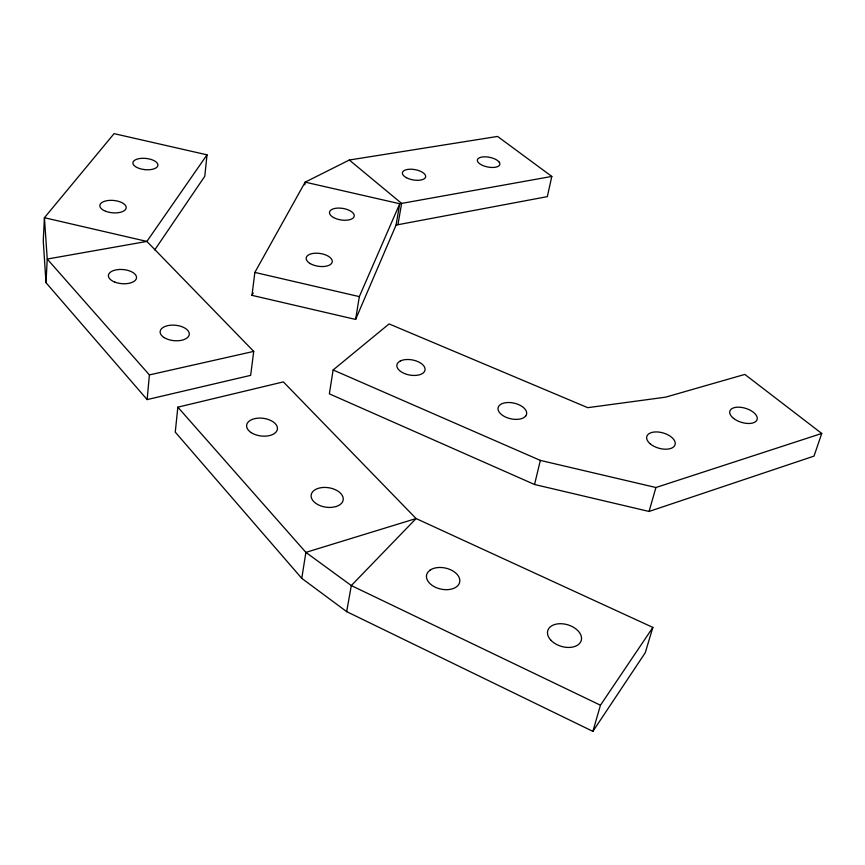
<?xml version="1.0" encoding="UTF-8"?>
<svg xmlns="http://www.w3.org/2000/svg" width="865" height="865" viewBox="0 0 865 865"><rect width="100%" height="100%" fill="white"/><g stroke="black" fill="none" stroke-linecap="round" stroke-linejoin="round"><path stroke-width="1.3" d="M45.996 282.693L43.25 240.794L44.429 217.721L146.888 241.422L253.726 351.395L250.645 375.356L147.126 399.598L45.996 282.693L47.24 259.057L44.429 217.721L114.083 133.643L207.016 154.835L204.789 176.255L154.759 249.888M147.126 399.598L149.396 374.913L47.24 259.057L146.888 241.422L207.016 154.835M177.844 407.166L175.26 432.122L301.766 578.35L346.681 611.641L592.893 731.357L645.247 652.751L652.87 627.417L416.087 518.546L283.363 381.897L177.844 407.166L305.886 552.378L351.309 585.562L600.451 705.213L592.893 731.357M251.985 295.354L254.861 272.421L305.15 182.147L349.309 160.025L497.591 136.432L551.805 176.428L547.329 196.636L396.073 225.062L355.612 319.434L251.985 295.354L253.272 292.997M304.783 184.818L305.15 182.147L399.738 203.751L551.805 176.428M333.122 369.971L329.36 393.845L534.548 484.497L649.053 511.453L814.008 456.114L821.75 433.462L744.83 374.415L665.574 397.165L587.735 407.675L389.088 323.921L333.122 369.971L540.344 460.407L655.919 487.514L821.75 433.462M301.766 578.35L305.886 552.378L416.087 518.546L351.309 585.562L346.681 611.641M355.612 319.434L359.332 296.619L399.738 203.751L396.073 225.062M397.943 224.705L401.62 203.416L349.309 160.025M534.548 484.497L540.344 460.407M649.053 511.453L655.919 487.514M600.451 705.213L652.87 627.417M149.396 374.913L253.726 351.395M254.861 272.421L359.332 296.619M430.089 570.111L427.84 572.252A16.932 10.769 12.3 0 0 443.572 589.541A16.932 10.769 12.3 0 0 458.093 575.625A16.932 10.769 12.3 0 0 430.089 570.111M525.628 416.119L523.758 417.676A14.608 8.001 12.8 0 1 499.635 412.735A14.608 8.001 12.8 0 1 511.68 402.712A14.608 8.001 12.8 0 1 525.628 416.119M400.29 360.997L398.257 362.424A14.294 7.677 10.5 0 0 410.724 375.215A14.294 7.677 10.5 0 0 423.85 365.982A14.294 7.677 10.5 0 0 400.29 360.997M336.02 506.555L332.225 507.322A16.197 9.818 8.8 0 1 311.216 494.737A16.197 9.818 8.8 0 1 335.642 489.85A16.197 9.818 8.8 0 1 336.02 506.555M144.25 169.572L141.049 168.967A12.553 5.633 5.9 0 1 133.232 161.755A12.553 5.633 5.9 0 1 146.618 158.5L149.775 159.084A12.553 5.633 5.9 0 1 157.603 166.296A12.553 5.633 5.9 0 1 144.25 169.572M498.975 161.852L497.483 160.49A11.45 4.92 11.3 0 0 478.55 158.263A11.45 4.92 11.3 0 0 488.228 167.086A11.45 4.92 11.3 0 0 498.975 161.852M333.522 217.515A12.521 5.85 9 0 0 353.98 216.91A12.521 5.85 9 0 0 338.053 208.087A12.521 5.85 9 0 0 333.522 217.515M406.507 177.736A11.807 5.233 10.2 0 0 425.504 177.336A11.807 5.233 10.2 0 0 410.064 169.216A11.807 5.233 10.2 0 0 406.507 177.736M310.34 263.641A13.18 6.466 8.6 0 0 331.965 262.776A13.18 6.466 8.6 0 0 315.347 253.207A13.18 6.466 8.6 0 0 310.34 263.641M114.764 282.066A14.11 7.082 4.8 0 0 136.519 277.881A14.11 7.082 4.8 0 0 116.126 269.869A14.11 7.082 4.8 0 0 114.764 282.066M105.746 211.309A13.235 6.206 5.1 0 0 126.193 207.914A13.235 6.206 5.1 0 0 107.13 200.648A13.235 6.206 5.1 0 0 105.746 211.309M164.09 337.545A14.629 7.742 5.5 0 0 188.667 336.171A14.629 7.742 5.5 0 0 171.367 325.164A14.629 7.742 5.5 0 0 164.09 337.545M550.778 640.111A17.451 11.256 16.5 0 0 580.112 642.803A17.451 11.256 16.5 0 0 562.628 623.806A17.451 11.256 16.5 0 0 550.778 640.111M251.239 432.641A15.516 8.91 7.1 0 0 276.973 430.608A15.516 8.91 7.1 0 0 257.846 418.173A15.516 8.91 7.1 0 0 251.239 432.641M650.296 443.896A14.727 7.936 16.1 0 0 674.559 445.81A14.727 7.936 16.1 0 0 657.973 431.992A14.727 7.936 16.1 0 0 650.296 443.896M733.596 418.411A14.272 7.32 17.2 0 0 756.767 420.325A14.272 7.32 17.2 0 0 740.051 407.242A14.272 7.32 17.2 0 0 733.596 418.411"/></g></svg>
